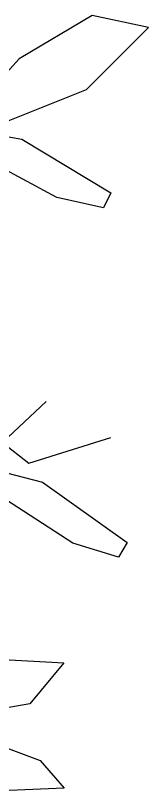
# Model space of a CAD drawing. Header units: inches. Extents: x -9 to 337, y -247 to 209.
# Drawn here: x 287.9333 to 287.9592, y 65.7606 to 65.9112 of the extents above; entities that cross this region are included whole.
import ezdxf

# ---------------------------------------------------------------- set-up
doc = ezdxf.new("R2010")
doc.units = ezdxf.units.IN
doc.header["$MEASUREMENT"] = 0
doc.layers.add('vegetales', color=3, linetype='Continuous')

# ---------------------------------------------------------------- blocks, each defined once
blk = doc.blocks.new('Planta(planta)002')
at = {"color": 68}
for p, q in [((0.71744, -0.37661), (0.67563, -0.37737)), ((0.77462, -0.39298), (0.71744, -0.37661)), ((0.65465, -0.3817), (0.67775, -0.41659)), ((0.79544, -0.4274), (0.77462, -0.39298)), ((0.67944, -0.4004), (0.7341, -0.42559)), ((0.66487, -0.4625), (0.6504, -0.40843)), ((0.67775, -0.41659), (0.69336, -0.48768)), ((0.7341, -0.42559), (0.79544, -0.4274)), ((0.682, -0.49116), (0.66487, -0.4625)), ((0.69336, -0.48768), (0.682, -0.49116)), ((0.51427, -0.5526), (0.51624, -0.57587)), ((0.55601, -0.55516), (0.51427, -0.5526)), ((0.49301, -0.55526), (0.51328, -0.59187)), ((0.51624, -0.57587), (0.56873, -0.6053)), ((0.4968, -0.63661), (0.48666, -0.58157)), ((0.51328, -0.59187), (0.5232, -0.66398)), ((0.5116, -0.66654), (0.4968, -0.63661)), ((0.39357, -0.64472), (0.43155, -0.68974)), ((0.39429, -0.69211), (0.34831, -0.65782)), ((0.5232, -0.66398), (0.5116, -0.66654)), ((0.35078, -0.67826), (0.3705, -0.72457)), ((0.43155, -0.68974), (0.39429, -0.69211)), ((0.36796, -0.75004), (0.34038, -0.72325)), ((0.3705, -0.72457), (0.36796, -0.75004))]:
    blk.add_line(p, q, dxfattribs=at)

msp = doc.modelspace()

# ---------------------------------------------------------------- block references
at = {"layer": 'vegetales', "xscale": 0.2776402120040727, "yscale": 0.2776402120040727, "zscale": 0.2776402120040727, "rotation": 46.62801524183183}
msp.add_blockref('Planta(planta)002', (287.72123, 65.82977), dxfattribs=at)

doc.saveas('drawing.dxf')
